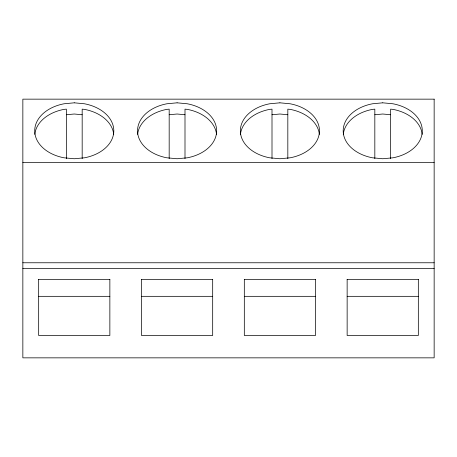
<?xml version="1.0" encoding="UTF-8"?>
<svg xmlns="http://www.w3.org/2000/svg" width="457" height="457" viewBox="0 0 457 457"><rect width="100%" height="100%" fill="white"/><g stroke="black" fill="none" stroke-linecap="round" stroke-linejoin="round"><path stroke-width="0.69" d="M66.351 114.747L74.263 114.01L82.174 114.747M169.176 114.747L177.088 114.01L184.999 114.747M272.001 114.747L279.913 114.01L287.824 114.747M374.826 114.747L382.738 114.01L390.649 114.747M22.85 162.429L434.15 162.429M22.85 262.769L434.15 262.769M22.85 268.362L434.15 268.362M38.668 279.547L109.857 279.547M141.493 279.547L212.682 279.547M244.318 279.547L315.507 279.547M347.143 279.547L418.332 279.547M38.668 296.33L109.857 296.33M141.493 296.33L212.682 296.33M244.318 296.33L315.507 296.33M347.143 296.33L418.332 296.33M418.332 279.336L418.332 335.478L347.143 335.478L347.143 279.336M390.649 158.659L390.649 109.154L392.974 109.372A39.548 27.963 0 0 1 422.188 134.392M374.826 158.659L374.826 109.154L372.501 109.372A39.548 27.963 0 0 0 343.287 134.392M315.507 279.336L315.507 335.478L244.318 335.478L244.318 279.336M287.824 158.659L287.824 109.154L290.149 109.372A39.548 27.963 0 0 1 319.363 134.392M272.001 158.659L272.001 109.154L269.676 109.372A39.548 27.963 0 0 0 240.462 134.392M212.682 279.336L212.682 335.478L141.493 335.478L141.493 279.336M184.999 158.659L184.999 109.154L187.324 109.372A39.548 27.963 0 0 1 216.538 134.392M169.176 158.659L169.176 109.154L166.851 109.372A39.548 27.963 0 0 0 137.637 134.392M109.857 279.336L109.857 335.478L38.668 335.478L38.668 279.336M82.174 158.659L82.174 109.154L84.499 109.372A39.548 27.963 0 0 1 113.713 134.392M66.351 158.659L66.351 109.154L64.026 109.372A39.548 27.963 0 0 0 34.812 134.392M74.263 102.825L64.026 103.779A39.548 27.963 0 0 0 34.715 130.788A39.548 27.963 0 0 0 64.026 157.802L74.263 158.75L84.499 157.802A39.548 27.963 0 0 0 113.81 130.788A39.548 27.963 0 0 0 84.499 103.779L74.263 102.825M177.088 102.825L166.851 103.779A39.548 27.963 0 0 0 137.54 130.788A39.548 27.963 0 0 0 166.851 157.802L177.088 158.75L187.324 157.802A39.548 27.963 0 0 0 216.635 130.788A39.548 27.963 0 0 0 187.324 103.779L177.088 102.825M279.913 102.825L269.676 103.779A39.548 27.963 0 0 0 240.365 130.788A39.548 27.963 0 0 0 269.676 157.802L279.913 158.75L290.149 157.802A39.548 27.963 0 0 0 319.46 130.788A39.548 27.963 0 0 0 290.149 103.779L279.913 102.825M382.738 102.825L372.501 103.779A39.548 27.963 0 0 0 343.19 130.788A39.548 27.963 0 0 0 372.501 157.802L382.738 158.75L392.974 157.802A39.548 27.963 0 0 0 422.285 130.788A39.548 27.963 0 0 0 392.974 103.779L382.738 102.825M434.15 99.152L22.85 99.152L22.85 357.848L434.15 357.848L434.15 99.152"/></g></svg>
